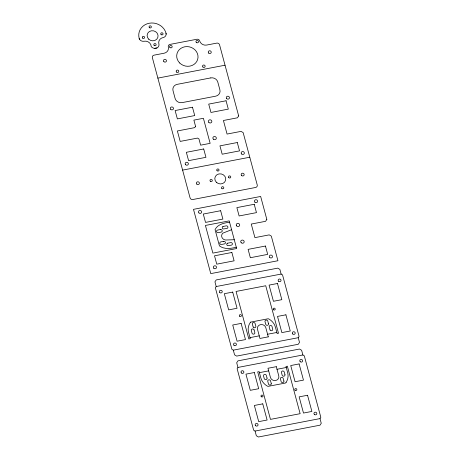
<?xml version="1.0" encoding="UTF-8"?>
<svg xmlns="http://www.w3.org/2000/svg" width="460" height="460" viewBox="0 0 460 460"><rect width="100%" height="100%" fill="white"/><g stroke="black" fill="none" stroke-linecap="round" stroke-linejoin="round"><path stroke-width="0.69" d="M216.206 286.534L215.366 287.793L231.909 349.324L233.312 350.152L298.241 337.697L299.08 336.438L282.538 274.902L281.135 274.074L216.206 286.534L214.941 281.836L216.2 279.945L277.771 268.134L279.87 269.376L281.135 274.074M237.958 367.436L237.118 368.696L253.667 430.232L255.064 431.06L319.999 418.6L320.833 417.341L304.29 355.81L302.887 354.982L237.958 367.436L236.693 362.739L237.952 360.853L299.523 349.036L301.628 350.284L302.887 354.982M156.94 47.972L154.652 48.369A4.606 4.209 14.1 0 1 151.242 46.627A5.802 5.296 14.1 0 0 143.922 41.256A4.048 3.697 14.1 0 1 139.529 39.244L139.156 38.347A13.921 12.713 14.1 0 1 149.218 23.241A13.921 12.713 14.1 0 1 166.02 33.189L166.14 34.161A4.042 3.691 14.1 0 1 163.064 37.582A5.802 5.296 14.1 0 0 158.873 43.878A4.042 3.691 14.1 0 1 156.94 47.972L154.807 48.369M157.866 78.102L225.032 65.211M182.608 170.114L249.774 157.228M229.563 222.186C224.181 222.968 217.747 224.215 215.056 229.563L219.443 245.876C224.302 249.579 230.782 248.607 236.296 247.238L236.664 248.538L212.876 253.103L205.419 225.446L229.212 220.88L236.296 247.238M231.581 229.707L222.916 233.117A4.312 3.939 14.1 0 0 222.191 237.86L222.87 238.711A4.312 3.939 14.1 0 0 225.894 240.011L234.278 239.717M249.981 337.623L259.256 335.846M267.576 334.247L276.851 332.471M259.4 372.657L268.674 370.875M277 369.282L286.269 367.5M139.156 38.347L139.529 39.244M298.241 337.697L299.506 342.395L298.247 344.281L236.676 356.097L234.571 354.85L233.312 350.152M319.999 418.6L321.258 423.298L319.999 425.19L258.428 437L256.329 435.758L255.064 431.06M166.02 33.189L166.14 34.161M195.569 126.385L194.73 127.638L177.376 130.968L180.188 141.41L197.535 138.08L198.939 138.909L200.623 145.17L210.139 143.347L203.4 118.295L193.884 120.117L195.569 126.385M238.671 115.92L237.412 117.806L223.416 120.491L227.067 134.061L241.057 131.376L243.162 132.618L257.238 184.966A2.317 2.122 14.1 0 1 255.559 187.484L192.867 199.513A2.317 2.122 14.1 0 1 190.066 197.852L152.369 57.667A2.317 2.122 14.1 0 1 154.048 55.154L164.122 53.216A5.802 5.296 14.1 0 0 168.32 46.926A2.317 2.122 14.1 0 1 169.993 44.407L196.863 39.255A2.317 2.122 14.1 0 1 199.663 40.911A5.802 5.296 14.1 0 0 206.666 45.057L216.74 43.125A2.317 2.122 14.1 0 1 219.541 44.781L238.671 115.92M266.829 219.426L265.57 221.312L251.263 224.06L254.915 237.63L269.221 234.882L271.32 236.13L277.938 260.734L210.766 273.619L193.487 209.346L260.653 196.46L266.829 219.426M250.734 322.103L250.131 322.782A13.921 12.713 14.1 0 0 248.578 332.396L250.263 338.669L248.837 338.94L236.066 291.445L265.73 285.752L278.507 333.247L277.133 333.511L275.442 327.244A13.921 12.713 14.1 0 0 269.129 319.136L268.232 318.745L250.734 322.103M286.12 382.341L285.516 383.019L268.019 386.377L267.122 385.986A13.921 12.713 14.1 0 1 260.808 377.884L259.124 371.611L257.698 371.887L270.468 419.382L300.133 413.69L287.362 366.195L285.988 366.459L287.672 372.726A13.921 12.713 14.1 0 1 286.12 382.341M222.979 226.51L222.674 226.705A1.449 1.322 14.1 0 0 223.284 228.965L226.832 228.47A1.449 1.322 14.1 0 0 227.878 226.901A1.449 1.322 14.1 0 0 226.13 225.86L222.979 226.51M227.47 243.213L227.171 243.409A1.449 1.322 14.1 0 0 227.775 245.669L231.322 245.174A1.449 1.322 14.1 0 0 230.995 242.541L227.47 243.213M210.789 77.901L177.203 84.347A5.802 5.296 14.1 0 0 173.012 90.643L175.116 98.469A5.802 5.296 14.1 0 0 182.114 102.614L215.7 96.174A5.802 5.296 14.1 0 0 219.897 89.878L217.787 82.047A5.802 5.296 14.1 0 0 210.789 77.901M192.475 107.215L175.122 110.544L177.37 118.898L194.724 115.569L192.475 107.215M226.061 100.774L208.708 104.104L210.956 112.453L228.309 109.123L226.061 100.774M203.705 148.971L186.352 152.3L188.6 160.655L205.948 157.326L203.705 148.971M237.291 142.531L219.937 145.86L222.186 154.209L239.533 150.88L237.291 142.531M220.639 210.72L203.285 214.049L205.534 222.404L222.881 219.075L220.639 210.72M254.225 204.28L236.871 207.609L239.114 215.958L256.467 212.629L254.225 204.28M220.507 229.511L217.655 230.058A1.449 1.322 14.1 0 0 217.982 232.697L221.156 232.133A1.449 1.322 14.1 0 0 220.829 229.5L220.507 229.511M223.617 241.345L220.846 241.88A1.438 1.311 14.1 0 0 219.805 243.438A1.438 1.311 14.1 0 0 221.542 244.467L224.313 243.932A1.438 1.311 14.1 0 0 225.354 242.374A1.438 1.311 14.1 0 0 223.617 241.345M231.869 252.482L214.515 255.812L216.758 264.161L234.111 260.832L231.869 252.482M265.449 246.037L248.101 249.366L250.343 257.715L267.697 254.386L265.449 246.037M232.708 292.089L224.313 293.698L228.66 309.879L237.055 308.269L232.708 292.089M277.489 283.492L269.089 285.108L273.441 301.288L281.836 299.673L277.489 283.492M241.126 323.403L232.731 325.013L237.084 341.193L245.479 339.584L241.126 323.403M285.907 314.812L277.512 316.422L281.865 332.603L290.26 330.993L285.907 314.812M268.278 336.858L259.957 338.456L257.491 329.279A4.312 3.939 14.1 0 1 260.653 324.628A4.312 3.939 14.1 0 1 265.828 327.75L268.278 336.858M276.299 366.672L267.973 368.264L270.44 377.441A4.312 3.939 14.1 0 0 275.672 380.483A4.312 3.939 14.1 0 0 278.748 375.78L276.299 366.672M254.34 372.531L245.939 374.141L250.292 390.322L258.687 388.711L254.34 372.531M299.115 363.94L290.72 365.55L295.073 381.731L303.468 380.121L299.115 363.94M262.758 403.846L254.363 405.461L258.715 421.642L267.111 420.026L262.758 403.846M307.539 395.255L299.144 396.865L303.491 413.046L311.891 411.435L307.539 395.255M253.178 327.031L252.339 324.093A1.449 1.322 14.1 0 1 255.001 323.225L255.84 326.163A1.449 1.322 14.1 0 1 253.178 327.031M270.055 330.004L269.215 327.066A1.449 1.322 14.1 0 1 270.267 325.49A1.449 1.322 14.1 0 1 272.015 326.525L272.717 329.136A1.449 1.322 14.1 0 1 270.055 330.004M254.104 329.964L253.966 329.636A1.449 1.322 14.1 0 0 251.304 330.498L252.005 333.109A1.449 1.322 14.1 0 0 253.759 334.15A1.449 1.322 14.1 0 0 254.805 332.574L254.104 329.964M284.947 374.624L284.245 372.013A1.449 1.322 14.1 0 0 281.405 372.203L282.147 375.159A1.449 1.322 14.1 0 0 283.9 376.194A1.449 1.322 14.1 0 0 284.947 374.624M268.49 323.725L267.795 321.137A1.438 1.311 14.1 0 0 266.058 320.114A1.438 1.311 14.1 0 0 265.017 321.672L265.713 324.26A1.438 1.311 14.1 0 0 267.45 325.289A1.438 1.311 14.1 0 0 268.49 323.725M283.895 381.024L283.199 378.436A1.438 1.311 14.1 0 0 281.468 377.407A1.438 1.311 14.1 0 0 280.427 378.965L281.123 381.553A1.438 1.311 14.1 0 0 282.86 382.582A1.438 1.311 14.1 0 0 283.895 381.024M271.193 383.26L270.543 380.851A1.449 1.322 14.1 0 0 267.703 381.041L268.45 383.997A1.449 1.322 14.1 0 0 271.291 383.807L271.193 383.26M267.036 378.057L266.334 375.452A1.449 1.322 14.1 0 0 264.586 374.411A1.449 1.322 14.1 0 0 263.534 375.987L264.236 378.597A1.449 1.322 14.1 0 0 267.076 378.407L267.036 378.057M228.781 177.658A1.161 1.058 14.1 0 0 230.719 177.29A1.161 1.058 14.1 0 0 229.327 175.91A1.161 1.058 14.1 0 0 228.781 177.658M261.245 396.652A1.046 0.954 14.1 0 0 262.999 396.359A1.046 0.954 14.1 0 0 261.786 395.088A1.046 0.954 14.1 0 0 261.245 396.652M295.078 390.189A1.046 0.954 14.1 0 0 296.821 389.844A1.046 0.954 14.1 0 0 295.561 388.608A1.046 0.954 14.1 0 0 295.078 390.189M255.582 425.672A1.449 1.322 14.1 0 0 258.002 425.207A1.449 1.322 14.1 0 0 256.266 423.482A1.449 1.322 14.1 0 0 255.582 425.672M241.402 372.951A1.449 1.322 14.1 0 0 243.829 372.485A1.449 1.322 14.1 0 0 242.092 370.76A1.449 1.322 14.1 0 0 241.402 372.951M314.353 414.397A1.449 1.322 14.1 0 0 316.779 413.931A1.449 1.322 14.1 0 0 315.037 412.206A1.449 1.322 14.1 0 0 314.353 414.397M300.179 361.675A1.449 1.322 14.1 0 0 302.599 361.209A1.449 1.322 14.1 0 0 300.863 359.484A1.449 1.322 14.1 0 0 300.179 361.675M273.458 309.752A1.046 0.954 14.1 0 0 275.195 309.384A1.046 0.954 14.1 0 0 273.918 308.166A1.046 0.954 14.1 0 0 273.458 309.752M219.771 292.508A1.449 1.322 14.1 0 0 222.197 292.042A1.449 1.322 14.1 0 0 220.461 290.317A1.449 1.322 14.1 0 0 219.771 292.508M239.614 316.204A1.046 0.954 14.1 0 0 241.373 315.916A1.046 0.954 14.1 0 0 240.154 314.646A1.046 0.954 14.1 0 0 239.614 316.204M292.721 333.954A1.449 1.322 14.1 0 0 295.147 333.488A1.449 1.322 14.1 0 0 293.411 331.763A1.449 1.322 14.1 0 0 292.721 333.954M278.547 281.233A1.449 1.322 14.1 0 0 280.974 280.767A1.449 1.322 14.1 0 0 279.231 279.042A1.449 1.322 14.1 0 0 278.547 281.233M233.95 345.23A1.449 1.322 14.1 0 0 236.371 344.764A1.449 1.322 14.1 0 0 234.634 343.039A1.449 1.322 14.1 0 0 233.95 345.23M198.927 212.899A1.593 1.455 14.1 0 0 201.589 212.388A1.593 1.455 14.1 0 0 199.68 210.49A1.593 1.455 14.1 0 0 198.927 212.899M254.897 202.158A1.593 1.455 14.1 0 0 257.565 201.647A1.593 1.455 14.1 0 0 255.656 199.749A1.593 1.455 14.1 0 0 254.897 202.158M213.802 268.226A1.593 1.455 14.1 0 0 216.47 267.714A1.593 1.455 14.1 0 0 214.555 265.817A1.593 1.455 14.1 0 0 213.802 268.226M269.779 257.491A1.593 1.455 14.1 0 0 272.441 256.979A1.593 1.455 14.1 0 0 270.532 255.081A1.593 1.455 14.1 0 0 269.779 257.491M226.74 98.653A1.593 1.455 14.1 0 0 229.402 98.141A1.593 1.455 14.1 0 0 227.493 96.243A1.593 1.455 14.1 0 0 226.74 98.653M185.639 164.72A1.593 1.455 14.1 0 0 188.307 164.208A1.593 1.455 14.1 0 0 186.392 162.311A1.593 1.455 14.1 0 0 185.639 164.72M170.763 109.394A1.593 1.455 14.1 0 0 173.431 108.882A1.593 1.455 14.1 0 0 171.517 106.984A1.593 1.455 14.1 0 0 170.763 109.394M241.615 153.979A1.593 1.455 14.1 0 0 244.283 153.467A1.593 1.455 14.1 0 0 242.368 151.57A1.593 1.455 14.1 0 0 241.615 153.979M213.359 139.161A1.742 1.587 14.1 0 0 216.269 138.604A1.742 1.587 14.1 0 0 214.182 136.534A1.742 1.587 14.1 0 0 213.359 139.161M208.869 122.458A1.742 1.587 14.1 0 0 211.778 121.9A1.742 1.587 14.1 0 0 209.691 119.83A1.742 1.587 14.1 0 0 208.869 122.458M149.373 27.6A1.161 1.058 14.1 0 0 151.311 27.232A1.161 1.058 14.1 0 0 149.92 25.852A1.161 1.058 14.1 0 0 149.373 27.6M154.146 45.35A1.161 1.058 14.1 0 0 156.084 44.976A1.161 1.058 14.1 0 0 154.692 43.596A1.161 1.058 14.1 0 0 154.146 45.35M148.649 39.129A5.508 5.031 14.1 0 0 157.861 37.364A5.508 5.031 14.1 0 0 151.254 30.808A5.508 5.031 14.1 0 0 148.649 39.129M161.086 34.546A1.161 1.058 14.1 0 0 163.024 34.172A1.161 1.058 14.1 0 0 161.632 32.792A1.161 1.058 14.1 0 0 161.086 34.546M142.617 38.088A1.161 1.058 14.1 0 0 144.555 37.72A1.161 1.058 14.1 0 0 143.163 36.34A1.161 1.058 14.1 0 0 142.617 38.088M241.592 175.507A1.506 1.38 14.1 0 0 244.116 175.024A1.506 1.38 14.1 0 0 242.305 173.23A1.506 1.38 14.1 0 0 241.592 175.507M196.811 184.098A1.506 1.38 14.1 0 0 199.335 183.615A1.506 1.38 14.1 0 0 197.524 181.821A1.506 1.38 14.1 0 0 196.811 184.098M217.068 170.717A1.161 1.058 14.1 0 0 219.006 170.344A1.161 1.058 14.1 0 0 217.614 168.964A1.161 1.058 14.1 0 0 217.068 170.717M221.841 188.462A1.161 1.058 14.1 0 0 223.778 188.088A1.161 1.058 14.1 0 0 222.387 186.714A1.161 1.058 14.1 0 0 221.841 188.462M216.344 182.246A5.508 5.031 14.1 0 0 225.555 180.475A5.508 5.031 14.1 0 0 218.948 173.92A5.508 5.031 14.1 0 0 216.344 182.246M210.306 181.205A1.161 1.058 14.1 0 0 212.25 180.832A1.161 1.058 14.1 0 0 210.858 179.452A1.161 1.058 14.1 0 0 210.306 181.205M163.892 61.663A1.506 1.38 14.1 0 0 166.411 61.18A1.506 1.38 14.1 0 0 164.605 59.386A1.506 1.38 14.1 0 0 163.892 61.663M179.688 62.991A10.729 9.804 14.1 0 0 197.627 59.553A10.729 9.804 14.1 0 0 184.765 46.788A10.729 9.804 14.1 0 0 179.688 62.991M176.548 72.065A1.305 1.19 14.1 0 0 178.733 71.645A1.305 1.19 14.1 0 0 177.169 70.093A1.305 1.19 14.1 0 0 176.548 72.065M169.941 47.478A1.305 1.19 14.1 0 0 172.12 47.058A1.305 1.19 14.1 0 0 170.556 45.505A1.305 1.19 14.1 0 0 169.941 47.478M196.305 42.418A1.305 1.19 14.1 0 0 198.484 42.004A1.305 1.19 14.1 0 0 196.92 40.451A1.305 1.19 14.1 0 0 196.305 42.418M202.912 67.005A1.305 1.19 14.1 0 0 205.097 66.585A1.305 1.19 14.1 0 0 203.533 65.032A1.305 1.19 14.1 0 0 202.912 67.005M208.673 53.072A1.506 1.38 14.1 0 0 211.192 52.584A1.506 1.38 14.1 0 0 209.386 50.79A1.506 1.38 14.1 0 0 208.673 53.072M241.207 242.73A1.742 1.587 14.1 0 0 244.116 242.173A1.742 1.587 14.1 0 0 242.029 240.103A1.742 1.587 14.1 0 0 241.207 242.73M236.526 225.802A1.742 1.587 14.1 0 0 239.516 225.722A1.742 1.587 14.1 0 0 237.837 223.364A1.742 1.587 14.1 0 0 236.526 225.802"/></g></svg>
